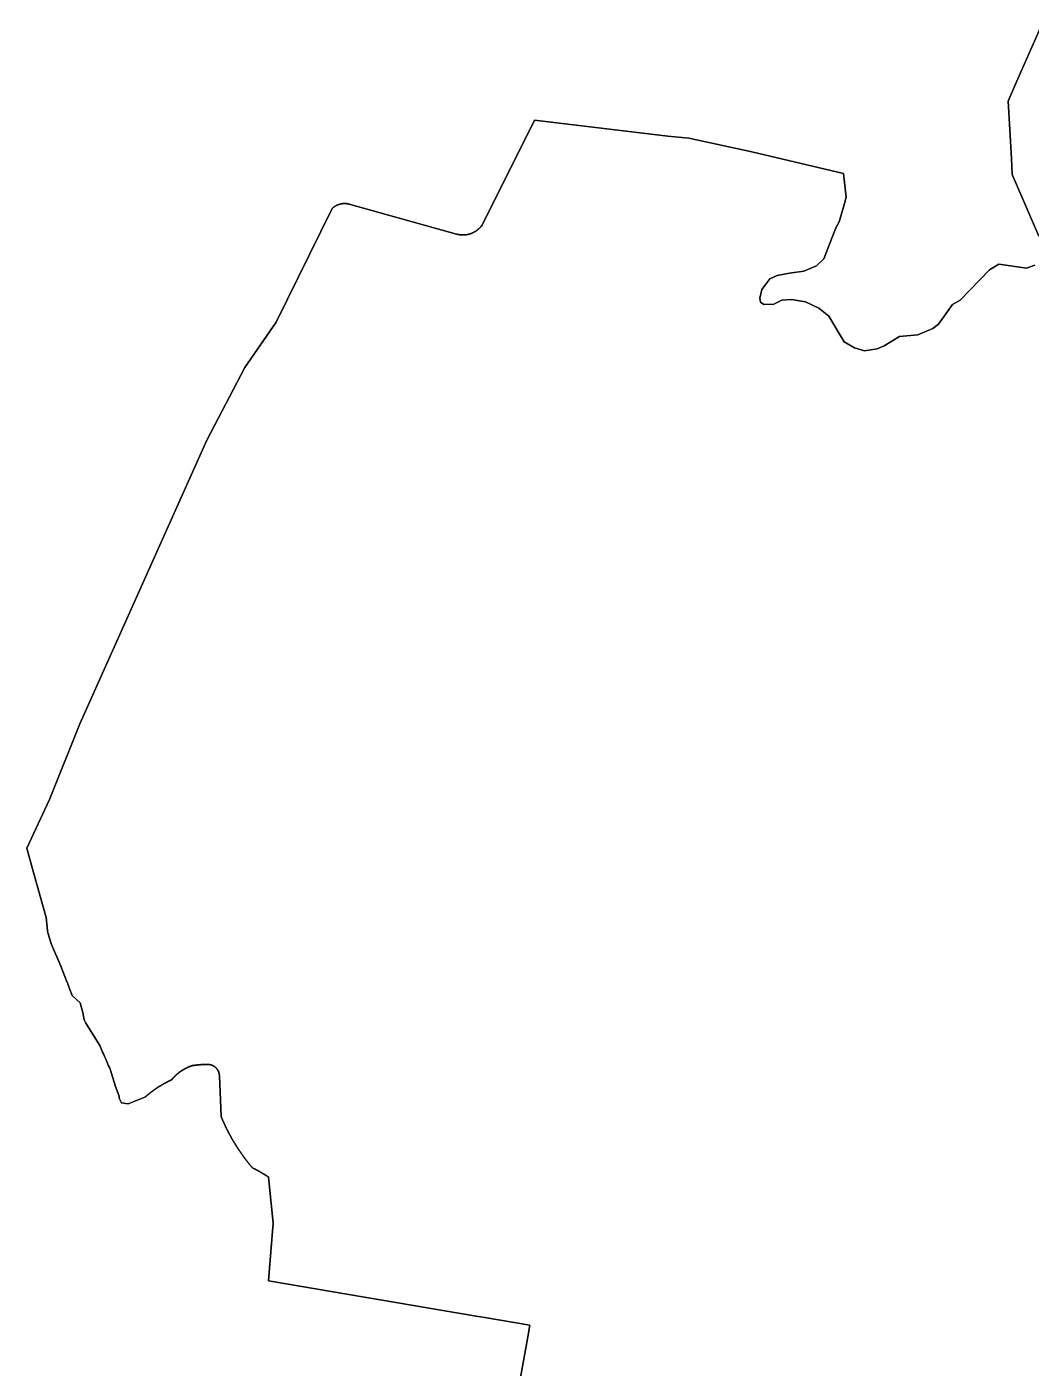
# Model space of a CAD drawing. Header units: inches. Extents: x 130170 to 284068, y 377793 to 804530.
# Drawn here: x 170882 to 172394, y 617140 to 619161 of the extents above; entities that cross this region are included whole.
import ezdxf

# ---------------------------------------------------------------- set-up
doc = ezdxf.new("R2010")
doc.units = ezdxf.units.IN
doc.header["$MEASUREMENT"] = 0
doc.layers.add('muni_il', color=7, linetype='Continuous')

msp = doc.modelspace()

# ---------------------------------------------------------------- linework, layer by layer
at = {"layer": 'muni_il'}
for points in [[(172405.9, 618845.2), (172365.5, 618938.4), (172364.8, 618962.3), (172359.4, 619048.8), (172372, 619077.9), (172408.6, 619160.7)], [(172408.6, 619160.7), (172372, 619077.9), (172359.4, 619048.8), (172364.8, 618962.3), (172365.5, 618938.4), (172405.9, 618845.2)], [(171625.5, 617126), (171635.9, 617184.3), (171639.4, 617204.9), (171571.4, 617216.4), (171558.7, 617218.8), (171245.8, 617271.7), (171249.4, 617315.6), (171252.9, 617358.9), (171247, 617418.1), (171245.7, 617428.3), (171245.4, 617428.5), (171245.2, 617428.7), (171244.9, 617428.9), (171244.6, 617429), (171244.3, 617429.2), (171244.1, 617429.4), (171243.8, 617429.6), (171243.5, 617429.8), (171243.2, 617429.9), (171242.9, 617430.1), (171242.7, 617430.3), (171242.4, 617430.5), (171242.1, 617430.6), (171241.8, 617430.8), (171241.6, 617431), (171241.3, 617431.2), (171241, 617431.3), (171240.7, 617431.5), (171240.4, 617431.7), (171240.2, 617431.9), (171239.9, 617432), (171239.6, 617432.2), (171239.3, 617432.4), (171239, 617432.6), (171238.8, 617432.7), (171238.5, 617432.9), (171238.2, 617433.1), (171237.9, 617433.2), (171237.6, 617433.4), (171237.3, 617433.6), (171237.1, 617433.7), (171236.8, 617433.9), (171236.5, 617434.1), (171236.2, 617434.2), (171235.9, 617434.4), (171235.6, 617434.6), (171235.4, 617434.7), (171235.1, 617434.9), (171234.8, 617435.1), (171234.5, 617435.2), (171234.2, 617435.4), (171233.9, 617435.6), (171233.6, 617435.7), (171233.3, 617435.9), (171233.1, 617436), (171232.8, 617436.2), (171232.5, 617436.4), (171232.2, 617436.5), (171231.9, 617436.7), (171231.6, 617436.8), (171231.3, 617437), (171231, 617437.2), (171230.8, 617437.3), (171230.5, 617437.5), (171230.2, 617437.6), (171229.9, 617437.8), (171229.6, 617437.9), (171229.3, 617438.1), (171229, 617438.3), (171228.7, 617438.4), (171228.4, 617438.6), (171228.1, 617438.7), (171227.8, 617438.9), (171227.5, 617439), (171227.3, 617439.2), (171227, 617439.3), (171226.7, 617439.5), (171226.4, 617439.6), (171226.1, 617439.8), (171225.8, 617439.9), (171225.5, 617440.1), (171225.2, 617440.2), (171224.9, 617440.4), (171224.6, 617440.5), (171224.3, 617440.7), (171224, 617440.8), (171223.7, 617440.9), (171223.4, 617441.1), (171223.1, 617441.2), (171222.8, 617441.4), (171222.5, 617441.5), (171222.2, 617441.7), (171221.9, 617441.8), (171221.5, 617442.3), (171221.2, 617442.7), (171220.8, 617443.1), (171220.5, 617443.5), (171220.2, 617443.8), (171219.9, 617444.2), (171219.6, 617444.6), (171219.2, 617445), (171218.9, 617445.4), (171218.6, 617445.7), (171218.3, 617446.1), (171218, 617446.5), (171217.7, 617446.9), (171217.3, 617447.3), (171217, 617447.7), (171216.7, 617448.1), (171216.4, 617448.5), (171216.1, 617448.8), (171215.8, 617449.2), (171215.5, 617449.6), (171215.2, 617450), (171214.9, 617450.4), (171214.5, 617450.8), (171214.2, 617451.2), (171213.9, 617451.6), (171213.6, 617452), (171213.3, 617452.4), (171213, 617452.8), (171212.7, 617453.1), (171212.4, 617453.5), (171212.1, 617453.9), (171211.8, 617454.3), (171211.5, 617454.7), (171211.2, 617455.1), (171210.9, 617455.5), (171210.6, 617455.9), (171210.3, 617456.3), (171210, 617456.7), (171209.7, 617457.1), (171209.4, 617457.5), (171209.1, 617457.9), (171208.8, 617458.3), (171208.5, 617458.7), (171208.2, 617459.1), (171207.9, 617459.5), (171207.6, 617459.9), (171207.4, 617460.3), (171207.1, 617460.7), (171206.8, 617461.1), (171206.5, 617461.5), (171206.2, 617462), (171205.9, 617462.4), (171205.6, 617462.8), (171205.3, 617463.2), (171205, 617463.6), (171204.8, 617464), (171204.5, 617464.4), (171204.2, 617464.8), (171203.9, 617465.2), (171203.6, 617465.6), (171203.3, 617466), (171203.1, 617466.4), (171202.8, 617466.9), (171202.5, 617467.3), (171202.2, 617467.7), (171201.9, 617468.1), (171201.7, 617468.5), (171201.4, 617468.9), (171201.1, 617469.3), (171200.8, 617469.8), (171200.6, 617470.2), (171200.3, 617470.6), (171200, 617471), (171199.7, 617471.4), (171199.5, 617471.8), (171199.2, 617472.3), (171198.9, 617472.7), (171198.7, 617473.1), (171198.4, 617473.5), (171198.1, 617473.9), (171197.9, 617474.3), (171197.6, 617474.8), (171197.3, 617475.2), (171197.1, 617475.6), (171196.8, 617476), (171196.5, 617476.5), (171196.3, 617476.9), (171196, 617477.3), (171195.7, 617477.7), (171195.5, 617478.1), (171195.2, 617478.6), (171195, 617479), (171194.7, 617479.4), (171194.4, 617479.8), (171194.2, 617480.3), (171193.9, 617480.7), (171193.7, 617481.1), (171193.4, 617481.6), (171193.2, 617482), (171192.9, 617482.4), (171192.7, 617482.8), (171192.4, 617483.3), (171192.2, 617483.7), (171191.9, 617484.1), (171191.7, 617484.6), (171191.4, 617485), (171191.2, 617485.4), (171190.9, 617485.9), (171190.7, 617486.3), (171190.4, 617486.7), (171190.2, 617487.2), (171189.9, 617487.6), (171189.7, 617488), (171189.4, 617488.5), (171189.2, 617488.9), (171189, 617489.3), (171188.7, 617489.8), (171188.5, 617490.2), (171188.2, 617490.6), (171188, 617491.1), (171187.8, 617491.5), (171187.5, 617491.9), (171187.3, 617492.4), (171187, 617492.8), (171186.8, 617493.3), (171186.6, 617493.7), (171186.3, 617494.1), (171186.1, 617494.6), (171185.9, 617495), (171185.7, 617495.5), (171185.4, 617495.9), (171185.2, 617496.3), (171185, 617496.8), (171184.7, 617497.2), (171184.5, 617497.7), (171184.3, 617498.1), (171184.1, 617498.6), (171183.8, 617499), (171183.6, 617499.5), (171183.4, 617499.9), (171183.2, 617500.3), (171182.9, 617500.8), (171182.7, 617501.2), (171182.5, 617501.7), (171182.3, 617502.1), (171182.1, 617502.6), (171181.8, 617503), (171181.6, 617503.5), (171181.4, 617503.9), (171181.2, 617504.4), (171181, 617504.8), (171180.8, 617505.3), (171180.5, 617505.7), (171180.3, 617506.2), (171180.1, 617506.6), (171179.9, 617507.1), (171179.7, 617507.5), (171179.5, 617508), (171179.3, 617508.4), (171179.1, 617508.9), (171178.9, 617509.3), (171178.7, 617509.8), (171178.5, 617510.2), (171178.2, 617510.7), (171178, 617511.1), (171177.8, 617511.6), (171177.6, 617512.1), (171177.4, 617512.5), (171177.2, 617513), (171177, 617513.4), (171176.8, 617513.9), (171176.6, 617514.3), (171176.4, 617514.8), (171176.2, 617515.2), (171176, 617515.7), (171175.8, 617516.2), (171175.7, 617516.6), (171175.5, 617517.1), (171175.3, 617517.5), (171175.1, 617518), (171174.9, 617518.5), (171174.7, 617518.9), (171174.5, 617519.4), (171172, 617580.8), (171171.9, 617581.1), (171171.9, 617581.4), (171171.9, 617581.7), (171171.9, 617582), (171171.9, 617582.3), (171171.8, 617582.6), (171171.8, 617582.9), (171171.7, 617583.2), (171171.7, 617583.5), (171171.6, 617583.8), (171171.6, 617584.1), (171171.5, 617584.4), (171171.4, 617584.7), (171171.3, 617585), (171171.3, 617585.3), (171171.2, 617585.6), (171171.1, 617585.9), (171171, 617586.2), (171170.9, 617586.4), (171170.8, 617586.7), (171170.7, 617587), (171170.5, 617587.3), (171170.4, 617587.6), (171170.3, 617587.8), (171170.2, 617588.1), (171170, 617588.4), (171169.9, 617588.6), (171169.7, 617588.9), (171169.6, 617589.2), (171169.4, 617589.4), (171169.3, 617589.7), (171169.1, 617589.9), (171168.9, 617590.2), (171168.8, 617590.4), (171168.6, 617590.7), (171168.4, 617590.9), (171168.2, 617591.2), (171168, 617591.4), (171167.9, 617591.6), (171167.7, 617591.9), (171167.5, 617592.1), (171167.2, 617592.3), (171167, 617592.5), (171166.8, 617592.7), (171166.6, 617592.9), (171166.4, 617593.2), (171166.2, 617593.4), (171165.9, 617593.6), (171165.7, 617593.7), (171165.5, 617593.9), (171165.2, 617594.1), (171165, 617594.3), (171164.7, 617594.5), (171164.5, 617594.7), (171164.3, 617594.8), (171164, 617595), (171163.7, 617595.2), (171163.5, 617595.3), (171163.2, 617595.5), (171163, 617595.6), (171162.7, 617595.8), (171162.4, 617595.9), (171162.2, 617596), (171161.9, 617596.2), (171161.6, 617596.3), (171161.3, 617596.4), (171161, 617596.5), (171160.8, 617596.6), (171160.5, 617596.7), (171160.2, 617596.8), (171159.9, 617596.9), (171159.6, 617597), (171159.3, 617597.1), (171159, 617597.2), (171158.7, 617597.2), (171158.5, 617597.3), (171158.2, 617597.4), (171157.9, 617597.4), (171157.6, 617597.5), (171157.3, 617597.5), (171157, 617597.6), (171156.7, 617597.6), (171156.4, 617597.7), (171156.1, 617597.7), (171155.5, 617597.7), (171155.3, 617597.7), (171155.1, 617597.7), (171154.9, 617597.7), (171154.6, 617597.7), (171154.4, 617597.7), (171154.2, 617597.7), (171153.9, 617597.7), (171153.7, 617597.7), (171153.5, 617597.7), (171153.3, 617597.7), (171153, 617597.7), (171152.8, 617597.7), (171152.6, 617597.7), (171152.4, 617597.7), (171152.1, 617597.7), (171151.9, 617597.7), (171151.7, 617597.7), (171151.4, 617597.7), (171151.2, 617597.7), (171151, 617597.7), (171150.8, 617597.7), (171150.5, 617597.7), (171150.3, 617597.7), (171150.1, 617597.7), (171149.8, 617597.7), (171149.6, 617597.7), (171149.4, 617597.7), (171149.2, 617597.7), (171148.9, 617597.7), (171148.7, 617597.7), (171148.5, 617597.7), (171148.2, 617597.7), (171148, 617597.7), (171147.8, 617597.6), (171147.6, 617597.6), (171147.3, 617597.6), (171147.1, 617597.6), (171146.9, 617597.6), (171146.6, 617597.6), (171146.4, 617597.6), (171146.2, 617597.6), (171146, 617597.6), (171145.7, 617597.6), (171145.5, 617597.5), (171145.3, 617597.5), (171145, 617597.5), (171144.8, 617597.5), (171144.6, 617597.5), (171144.4, 617597.5), (171144.1, 617597.5), (171143.9, 617597.4), (171143.7, 617597.4), (171143.5, 617597.4), (171143.2, 617597.4), (171143, 617597.4), (171142.8, 617597.4), (171142.5, 617597.3), (171142.3, 617597.3), (171142.1, 617597.3), (171141.9, 617597.3), (171141.6, 617597.3), (171141.4, 617597.3), (171141.2, 617597.2), (171141, 617597.2), (171140.7, 617597.2), (171140.5, 617597.2), (171140.3, 617597.2), (171140, 617597.1), (171139.8, 617597.1), (171139.6, 617597.1), (171139.4, 617597.1), (171139.1, 617597), (171138.9, 617597), (171138.7, 617597), (171138.5, 617597), (171138.2, 617596.9), (171138, 617596.9), (171137.8, 617596.9), (171137.5, 617596.9), (171137.3, 617596.8), (171137.1, 617596.8), (171136.9, 617596.8), (171136.6, 617596.8), (171136.4, 617596.7), (171136.2, 617596.7), (171136, 617596.7), (171135.7, 617596.6), (171135.5, 617596.6), (171135.3, 617596.6), (171135.1, 617596.6), (171134.8, 617596.5), (171134.6, 617596.5), (171134.4, 617596.5), (171134.1, 617596.4), (171133.9, 617596.4), (171133.7, 617596.4), (171133.5, 617596.3), (171133.2, 617596.3), (171133, 617596.3), (171132.8, 617596.2), (171132.6, 617596.2), (171132.3, 617596.2), (171132.1, 617596.1), (171131.9, 617596.1), (171131.7, 617596), (171131.4, 617596), (171131.2, 617596), (171131, 617595.9), (171130.8, 617595.9), (171130.5, 617595.9), (171130.3, 617595.8), (171130.2, 617595.8), (171130.1, 617595.7), (171130, 617595.7), (171129.9, 617595.7), (171129.8, 617595.6), (171129.7, 617595.6), (171129.6, 617595.6), (171129.5, 617595.5), (171129.3, 617595.5), (171129.2, 617595.4), (171129.1, 617595.4), (171129, 617595.4), (171128.9, 617595.3), (171128.8, 617595.3), (171128.7, 617595.3), (171128.6, 617595.2), (171128.5, 617595.2), (171128.4, 617595.1), (171128.3, 617595.1), (171128.2, 617595.1), (171128.1, 617595), (171128, 617595), (171127.9, 617594.9), (171127.8, 617594.9), (171127.6, 617594.9), (171127.5, 617594.8), (171127.4, 617594.8), (171127.3, 617594.7), (171127.2, 617594.7), (171127.1, 617594.6), (171127, 617594.6), (171126.9, 617594.6), (171126.8, 617594.5), (171126.7, 617594.5), (171126.6, 617594.4), (171126.5, 617594.4), (171126.4, 617594.3), (171126.3, 617594.3), (171126.2, 617594.3), (171126.1, 617594.2), (171126, 617594.2), (171125.9, 617594.1), (171125.8, 617594.1), (171125.6, 617594), (171125.5, 617594), (171125.4, 617593.9), (171125.3, 617593.9), (171125.2, 617593.9), (171125.1, 617593.8), (171125, 617593.8), (171124.9, 617593.7), (171124.8, 617593.7), (171124.7, 617593.6), (171124.6, 617593.6), (171124.5, 617593.5), (171124.4, 617593.5), (171124.3, 617593.4), (171124.2, 617593.4), (171124.1, 617593.3), (171124, 617593.3), (171123.9, 617593.3), (171123.8, 617593.2), (171123.7, 617593.2), (171123.6, 617593.1), (171123.5, 617593.1), (171123.4, 617593), (171123.3, 617593), (171123.2, 617592.9), (171123.1, 617592.9), (171123, 617592.8), (171122.9, 617592.8), (171122.8, 617592.7), (171122.7, 617592.7), (171122.5, 617592.6), (171122.4, 617592.6), (171122.3, 617592.5), (171122.2, 617592.5), (171122.1, 617592.4), (171122, 617592.4), (171121.9, 617592.3), (171121.8, 617592.3), (171121.7, 617592.2), (171121.6, 617592.2), (171121.5, 617592.1), (171121.4, 617592.1), (171121.3, 617592), (171121.2, 617592), (171121.1, 617591.9), (171121, 617591.9), (171120.9, 617591.8), (171120.8, 617591.7), (171120.7, 617591.7), (171120.6, 617591.6), (171120.5, 617591.6), (171120.4, 617591.5), (171120.3, 617591.5), (171120.2, 617591.4), (171120.1, 617591.4), (171120, 617591.3), (171119.9, 617591.3), (171119.8, 617591.2), (171119.7, 617591.2), (171119.6, 617591.1), (171119.5, 617591), (171119.4, 617591), (171119.3, 617590.9), (171119.2, 617590.9), (171119.1, 617590.8), (171119, 617590.8), (171118.9, 617590.7), (171118.8, 617590.7), (171118.7, 617590.6), (171118.6, 617590.5), (171118.5, 617590.5), (171118.4, 617590.4), (171118.3, 617590.4), (171118.2, 617590.3), (171118.1, 617590.3), (171118, 617590.2), (171118, 617590.1), (171117.9, 617590.1), (171117.8, 617590), (171117.7, 617590), (171117.6, 617589.9), (171117.5, 617589.8), (171117.4, 617589.8), (171117.3, 617589.7), (171117.2, 617589.7), (171117.1, 617589.6), (171117, 617589.6), (171116.9, 617589.5), (171116.8, 617589.4), (171116.7, 617589.4), (171116.6, 617589.3), (171116.5, 617589.3), (171116.4, 617589.2), (171116.3, 617589.1), (171116.2, 617589.1), (171116.1, 617589), (171116, 617588.9), (171115.9, 617588.9), (171115.8, 617588.8), (171115.7, 617588.8), (171115.6, 617588.7), (171115.5, 617588.6), (171115.4, 617588.6), (171115.3, 617588.5), (171115.3, 617588.5), (171115.2, 617588.4), (171115.1, 617588.3), (171115, 617588.3), (171114.9, 617588.2), (171114.8, 617588.1), (171114.7, 617588.1), (171114.6, 617588), (171114.5, 617587.9), (171114.4, 617587.9), (171114.3, 617587.8), (171114.2, 617587.8), (171114.1, 617587.7), (171114, 617587.6), (171113.9, 617587.6), (171113.8, 617587.5), (171113.7, 617587.4), (171113.7, 617587.4), (171113.6, 617587.3), (171113.5, 617587.2), (171113.4, 617587.2), (171113.3, 617587.1), (171113.2, 617587), (171113.1, 617587), (171113, 617586.9), (171112.9, 617586.8), (171112.8, 617586.8), (171112.7, 617586.7), (171112.6, 617586.6), (171112.5, 617586.6), (171112.5, 617586.5), (171112.4, 617586.4), (171112.3, 617586.4), (171112.2, 617586.3), (171112.1, 617586.2), (171112, 617586.2), (171111.9, 617586.1), (171111.8, 617586), (171111.7, 617586), (171111.6, 617585.9), (171111.5, 617585.8), (171111.5, 617585.8), (171111.4, 617585.7), (171111.3, 617585.6), (171111.2, 617585.5), (171111.1, 617585.5), (171111, 617585.4), (171110.9, 617585.3), (171110.8, 617585.3), (171110.7, 617585.2), (171110.7, 617585.1), (171110.6, 617585.1), (171110.5, 617585), (171110.4, 617584.9), (171110.3, 617584.8), (171110.2, 617584.8), (171110.1, 617584.7), (171110, 617584.6), (171109.9, 617584.6), (171109.9, 617584.5), (171109.8, 617584.4), (171109.7, 617584.3), (171109.6, 617584.3), (171109.5, 617584.2), (171109.4, 617584.1), (171109.3, 617584.1), (171109.2, 617584), (171109.2, 617583.9), (171109.1, 617583.8), (171109, 617583.8), (171108.9, 617583.7), (171108.8, 617583.6), (171108.7, 617583.5), (171108.6, 617583.5), (171108.5, 617583.4), (171108.5, 617583.3), (171108.4, 617583.2), (171108.3, 617583.2), (171108.2, 617583.1), (171108.1, 617583), (171108, 617582.9), (171107.9, 617582.9), (171107.9, 617582.8), (171107.8, 617582.7), (171107.7, 617582.6), (171107.6, 617582.6), (171107.5, 617582.5), (171107.4, 617582.4), (171107.4, 617582.3), (171107.3, 617582.3), (171107.2, 617582.2), (171107.1, 617582.1), (171107, 617582), (171106.9, 617582), (171106.9, 617581.9), (171106.8, 617581.8), (171106.7, 617581.7), (171106.6, 617581.7), (171106.5, 617581.6), (171106.4, 617581.5), (171106.4, 617581.4), (171106.3, 617581.3), (171106.2, 617581.3), (171106.1, 617581.2), (171106, 617581.1), (171105.9, 617581), (171105.9, 617580.9), (171105.8, 617580.9), (171105.7, 617580.8), (171105.6, 617580.7), (171105.5, 617580.6), (171105.4, 617580.6), (171105.4, 617580.5), (171105.3, 617580.4), (171105.2, 617580.3), (171105.1, 617580.2), (171105, 617580.2), (171105, 617580.1), (171104.9, 617580), (171104.8, 617579.9), (171104.7, 617579.8), (171104.6, 617579.8), (171104.6, 617579.7), (171104.5, 617579.6), (171104.4, 617579.5), (171104.3, 617579.4), (171104.2, 617579.3), (171104.2, 617579.3), (171104.1, 617579.2), (171104, 617579.1), (171103.9, 617579), (171103.9, 617578.9), (171103.8, 617578.9), (171103.7, 617578.8), (171103.6, 617578.7), (171103.5, 617578.6), (171103.5, 617578.5), (171103.4, 617578.4), (171103.3, 617578.4), (171103.2, 617578.3), (171103.2, 617578.2), (171103.1, 617578.1), (171103, 617578), (171102.9, 617577.9), (171102.8, 617577.9), (171102.8, 617577.8), (171102.7, 617577.7), (171102.6, 617577.6), (171102.5, 617577.5), (171102.5, 617577.4), (171102.4, 617577.4), (171102.3, 617577.3), (171102.2, 617577.2), (171102.2, 617577.1), (171102.1, 617577), (171102, 617576.9), (171101.9, 617576.8), (171101.9, 617576.8), (171101.8, 617576.7), (171101.7, 617576.6), (171101.6, 617576.5), (171101.6, 617576.4), (171101.5, 617576.3), (171101.4, 617576.2), (171101.3, 617576.2), (171101.3, 617576.1), (171101.2, 617576), (171101.1, 617575.9), (171101, 617575.8), (171101, 617575.7), (171100.9, 617575.6), (171100.8, 617575.5), (171100.8, 617575.5), (171100.7, 617575.4), (171100.6, 617575.3), (171100.5, 617575.2), (171100.5, 617575.1), (171100.4, 617575), (171100.3, 617574.9), (171100.2, 617574.8), (171100, 617574.7), (171099.7, 617574.6), (171099.4, 617574.5), (171099.2, 617574.3), (171098.9, 617574.2), (171098.7, 617574.1), (171098.4, 617573.9), (171098.1, 617573.8), (171097.9, 617573.7), (171097.6, 617573.6), (171097.3, 617573.4), (171097.1, 617573.3), (171096.8, 617573.2), (171096.5, 617573), (171096.3, 617572.9), (171096, 617572.8), (171095.8, 617572.7), (171095.5, 617572.5), (171095.2, 617572.4), (171095, 617572.3), (171094.7, 617572.1), (171094.4, 617572), (171094.2, 617571.9), (171093.9, 617571.7), (171093.7, 617571.6), (171093.4, 617571.4), (171093.1, 617571.3), (171092.9, 617571.2), (171092.6, 617571), (171092.4, 617570.9), (171092.1, 617570.8), (171091.9, 617570.6), (171091.6, 617570.5), (171091.3, 617570.3), (171091.1, 617570.2), (171090.8, 617570.1), (171090.6, 617569.9), (171090.3, 617569.8), (171090, 617569.6), (171089.8, 617569.5), (171089.5, 617569.4), (171089.3, 617569.2), (171089, 617569.1), (171088.8, 617568.9), (171088.5, 617568.8), (171088.3, 617568.6), (171088, 617568.5), (171087.7, 617568.4), (171087.5, 617568.2), (171087.2, 617568.1), (171087, 617567.9), (171086.7, 617567.8), (171086.5, 617567.6), (171086.2, 617567.5), (171086, 617567.3), (171085.7, 617567.2), (171085.5, 617567), (171085.2, 617566.9), (171085, 617566.7), (171084.7, 617566.6), (171084.5, 617566.4), (171084.2, 617566.3), (171084, 617566.1), (171083.7, 617566), (171083.5, 617565.8), (171083.2, 617565.7), (171083, 617565.5), (171082.7, 617565.3), (171082.5, 617565.2), (171082.2, 617565), (171082, 617564.9), (171081.7, 617564.7), (171081.5, 617564.6), (171081.2, 617564.4), (171081, 617564.3), (171080.7, 617564.1), (171080.5, 617563.9), (171080.2, 617563.8), (171080, 617563.6), (171079.7, 617563.5), (171079.5, 617563.3), (171079.2, 617563.1), (171079, 617563), (171078.7, 617562.8), (171078.5, 617562.7), (171078.3, 617562.5), (171078, 617562.3), (171077.8, 617562.2), (171077.5, 617562), (171077.3, 617561.9), (171077, 617561.7), (171076.8, 617561.5), (171076.6, 617561.4), (171076.3, 617561.2), (171076.1, 617561), (171075.8, 617560.9), (171075.6, 617560.7), (171075.3, 617560.5), (171075.1, 617560.4), (171074.9, 617560.2), (171074.6, 617560), (171074.4, 617559.9), (171074.1, 617559.7), (171073.9, 617559.5), (171073.7, 617559.3), (171073.4, 617559.2), (171073.2, 617559), (171072.9, 617558.8), (171072.7, 617558.7), (171072.5, 617558.5), (171072.2, 617558.3), (171072, 617558.1), (171071.8, 617558), (171071.5, 617557.8), (171071.3, 617557.6), (171071, 617557.5), (171070.8, 617557.3), (171070.6, 617557.1), (171070.3, 617556.9), (171070.1, 617556.8), (171069.9, 617556.6), (171069.6, 617556.4), (171069.4, 617556.2), (171069.2, 617556), (171068.9, 617555.9), (171068.7, 617555.7), (171068.5, 617555.5), (171068.2, 617555.3), (171068, 617555.2), (171067.8, 617555), (171067.5, 617554.8), (171067.3, 617554.6), (171067.1, 617554.4), (171066.9, 617554.2), (171066.6, 617554.1), (171066.4, 617553.9), (171066.2, 617553.7), (171065.9, 617553.5), (171065.7, 617553.3), (171065.5, 617553.2), (171065.2, 617553), (171065, 617552.8), (171064.8, 617552.6), (171064.6, 617552.4), (171064.3, 617552.2), (171064.1, 617552), (171063.9, 617551.9), (171063.7, 617551.7), (171063.4, 617551.5), (171063.2, 617551.3), (171063, 617551.1), (171062.8, 617550.9), (171062.5, 617550.7), (171062.3, 617550.5), (171062.1, 617550.3), (171061.9, 617550.2), (171061.6, 617550), (171061.4, 617549.8), (171061.2, 617549.6), (171061, 617549.4), (171060.7, 617549.2), (171060.5, 617549), (171060.3, 617548.8), (171060.1, 617548.6), (171059.8, 617548.3), (171034.8, 617538.3), (171024.5, 617540), (171021.2, 617546.8), (171021, 617550.2), (171015.6, 617564.7), (171007.4, 617590.6), (171006.3, 617593.1), (171005.2, 617595.7), (171004.1, 617598.3), (171003, 617600.8), (171001.9, 617603.4), (171000.8, 617605.9), (170999.6, 617608.5), (170998.5, 617611), (170997.4, 617613.6), (170996.2, 617616.1), (170995.1, 617618.7), (170994, 617621.2), (170991.7, 617626.1), (170971, 617659.8), (170968.4, 617665), (170966.1, 617676.2), (170962.3, 617690.4), (170957.2, 617695.2), (170950.2, 617701.8), (170944, 617718.9), (170943.8, 617719.3), (170943.6, 617719.8), (170943.4, 617720.2), (170943.2, 617720.6), (170943, 617721.1), (170933.2, 617746), (170919.2, 617778.3), (170913.7, 617796), (170913.3, 617799.2), (170912.1, 617809.8), (170911.3, 617819.2), (170892.2, 617886.8), (170882, 617923.5), (170916.2, 617996.8), (170962, 618111), (171152.8, 618538.2), (171210.3, 618647.8), (171257.4, 618715.8), (171341.6, 618887.1), (171342.2, 618887.7), (171342.6, 618888), (171343, 618888.3), (171343.4, 618888.6), (171343.7, 618888.9), (171344.1, 618889.2), (171344.5, 618889.5), (171344.9, 618889.7), (171345.3, 618890), (171345.7, 618890.3), (171346.1, 618890.5), (171346.5, 618890.8), (171347, 618891), (171347.4, 618891.2), (171347.8, 618891.5), (171348.2, 618891.7), (171348.7, 618891.9), (171349.1, 618892.1), (171349.6, 618892.3), (171350, 618892.5), (171350.4, 618892.7), (171350.9, 618892.8), (171351.3, 618893), (171351.8, 618893.1), (171352.3, 618893.3), (171352.7, 618893.4), (171353.2, 618893.6), (171353.7, 618893.7), (171354.1, 618893.8), (171354.6, 618893.9), (171355.1, 618894), (171355.5, 618894.1), (171356, 618894.2), (171356.5, 618894.2), (171357, 618894.3), (171357.4, 618894.4), (171357.9, 618894.4), (171358.4, 618894.5), (171358.9, 618894.5), (171359.4, 618894.5), (171359.9, 618894.5), (171360.3, 618894.5), (171360.8, 618894.5), (171361.3, 618894.5), (171361.8, 618894.5), (171362.3, 618894.5), (171362.7, 618894.4), (171363.2, 618894.4), (171363.7, 618894.3), (171364.2, 618894.3), (171364.7, 618894.2), (171365.1, 618894.1), (171365.6, 618894), (171366.1, 618894), (171366.5, 618893.9), (171367, 618893.7), (171367.5, 618893.6), (171528.9, 618848.6), (171529.5, 618848.4), (171530.1, 618848.3), (171530.7, 618848.1), (171531.3, 618848), (171531.9, 618847.9), (171532.5, 618847.8), (171533.1, 618847.7), (171533.7, 618847.6), (171534.3, 618847.5), (171534.9, 618847.4), (171535.5, 618847.3), (171536.1, 618847.3), (171536.8, 618847.3), (171537.4, 618847.2), (171538, 618847.2), (171538.6, 618847.2), (171539.2, 618847.2), (171539.8, 618847.2), (171540.5, 618847.3), (171541.1, 618847.3), (171541.7, 618847.3), (171542.3, 618847.4), (171542.9, 618847.5), (171543.5, 618847.5), (171544.1, 618847.6), (171544.8, 618847.7), (171545.4, 618847.8), (171546, 618848), (171546.6, 618848.1), (171547.2, 618848.2), (171547.8, 618848.4), (171548.4, 618848.6), (171549, 618848.7), (171549.5, 618848.9), (171550.1, 618849.1), (171550.7, 618849.3), (171551.3, 618849.5), (171551.9, 618849.8), (171552.4, 618850), (171553, 618850.2), (171553.6, 618850.5), (171554.1, 618850.8), (171554.7, 618851), (171555.2, 618851.3), (171555.8, 618851.6), (171556.3, 618851.9), (171556.8, 618852.2), (171557.4, 618852.5), (171557.9, 618852.9), (171558.4, 618853.2), (171558.9, 618853.6), (171559.4, 618853.9), (171559.9, 618854.3), (171560.4, 618854.7), (171560.9, 618855), (171561.4, 618855.4), (171561.8, 618855.8), (171562.3, 618856.2), (171562.8, 618856.7), (171563.2, 618857.1), (171563.6, 618857.5), (171564.1, 618858), (171564.5, 618858.4), (171564.9, 618858.9), (171565.3, 618859.3), (171565.9, 618860), (171567.6, 618862.2), (171646.5, 619020.3), (171847.1, 618996.2), (171879, 618992.8), (171973.6, 618972.2), (172111.9, 618939.7), (172115.5, 618904.3), (172113.3, 618894.8), (172105.1, 618866.8), (172100.3, 618858.1), (172081.9, 618811.3), (172071.1, 618800.8), (172052, 618792.6), (172030.2, 618789.6), (172011.7, 618786), (172000.6, 618781.2), (171988.5, 618765.3), (171985.5, 618751.8), (171986.5, 618745.8), (171991.5, 618742.5), (172006.6, 618742.9), (172019, 618749), (172033.4, 618749.9), (172054.2, 618746.6), (172074.3, 618736.8), (172089.4, 618725), (172112.8, 618686.3), (172128.2, 618677.2), (172143.3, 618672.8), (172162.4, 618675.9), (172173, 618680.4), (172195.8, 618694.2), (172223.5, 618696.9), (172246, 618706.2), (172254.7, 618713), (172275.8, 618742.4), (172287.5, 618749.2), (172331.4, 618794.6), (172345.5, 618803.4), (172345.5, 618803.4), (172387.4, 618797.4), (172399.8, 618801.5)], [(172399.8, 618801.5), (172387.4, 618797.4), (172345.5, 618803.4), (172345.5, 618803.4), (172331.4, 618794.6), (172287.5, 618749.2), (172275.8, 618742.4), (172254.7, 618713), (172246, 618706.2), (172223.5, 618696.9), (172195.8, 618694.2), (172173, 618680.4), (172162.4, 618675.9), (172143.3, 618672.8), (172128.2, 618677.2), (172112.8, 618686.3), (172089.4, 618725), (172074.3, 618736.8), (172054.2, 618746.6), (172033.4, 618749.9), (172019, 618749), (172006.6, 618742.9), (171991.5, 618742.5), (171986.5, 618745.8), (171985.5, 618751.8), (171988.5, 618765.3), (172000.6, 618781.2), (172011.7, 618786), (172030.2, 618789.6), (172052, 618792.6), (172071.1, 618800.8), (172081.9, 618811.3), (172100.3, 618858.1), (172105.1, 618866.8), (172113.3, 618894.8), (172115.5, 618904.3), (172111.9, 618939.7), (171973.6, 618972.2), (171879, 618992.8), (171847.1, 618996.2), (171646.5, 619020.3), (171567.6, 618862.2), (171565.9, 618860), (171565.3, 618859.3), (171564.9, 618858.9), (171564.5, 618858.4), (171564.1, 618858), (171563.6, 618857.5), (171563.2, 618857.1), (171562.8, 618856.7), (171562.3, 618856.2), (171561.8, 618855.8), (171561.4, 618855.4), (171560.9, 618855), (171560.4, 618854.7), (171559.9, 618854.3), (171559.4, 618853.9), (171558.9, 618853.6), (171558.4, 618853.2), (171557.9, 618852.9), (171557.4, 618852.5), (171556.8, 618852.2), (171556.3, 618851.9), (171555.8, 618851.6), (171555.2, 618851.3), (171554.7, 618851), (171554.1, 618850.8), (171553.6, 618850.5), (171553, 618850.2), (171552.4, 618850), (171551.9, 618849.8), (171551.3, 618849.5), (171550.7, 618849.3), (171550.1, 618849.1), (171549.5, 618848.9), (171549, 618848.7), (171548.4, 618848.6), (171547.8, 618848.4), (171547.2, 618848.2), (171546.6, 618848.1), (171546, 618848), (171545.4, 618847.8), (171544.8, 618847.7), (171544.1, 618847.6), (171543.5, 618847.5), (171542.9, 618847.5), (171542.3, 618847.4), (171541.7, 618847.3), (171541.1, 618847.3), (171540.5, 618847.3), (171539.8, 618847.2), (171539.2, 618847.2), (171538.6, 618847.2), (171538, 618847.2), (171537.4, 618847.2), (171536.8, 618847.3), (171536.1, 618847.3), (171535.5, 618847.3), (171534.9, 618847.4), (171534.3, 618847.5), (171533.7, 618847.6), (171533.1, 618847.7), (171532.5, 618847.8), (171531.9, 618847.9), (171531.3, 618848), (171530.7, 618848.1), (171530.1, 618848.3), (171529.5, 618848.4), (171528.9, 618848.6), (171367.5, 618893.6), (171367, 618893.7), (171366.5, 618893.9), (171366.1, 618894), (171365.6, 618894), (171365.1, 618894.1), (171364.7, 618894.2), (171364.2, 618894.3), (171363.7, 618894.3), (171363.2, 618894.4), (171362.7, 618894.4), (171362.3, 618894.5), (171361.8, 618894.5), (171361.3, 618894.5), (171360.8, 618894.5), (171360.3, 618894.5), (171359.9, 618894.5), (171359.4, 618894.5), (171358.9, 618894.5), (171358.4, 618894.5), (171357.9, 618894.4), (171357.4, 618894.4), (171357, 618894.3), (171356.5, 618894.2), (171356, 618894.2), (171355.5, 618894.1), (171355.1, 618894), (171354.6, 618893.9), (171354.1, 618893.8), (171353.7, 618893.7), (171353.2, 618893.6), (171352.7, 618893.4), (171352.3, 618893.3), (171351.8, 618893.1), (171351.3, 618893), (171350.9, 618892.8), (171350.4, 618892.7), (171350, 618892.5), (171349.6, 618892.3), (171349.1, 618892.1), (171348.7, 618891.9), (171348.2, 618891.7), (171347.8, 618891.5), (171347.4, 618891.2), (171347, 618891), (171346.5, 618890.8), (171346.1, 618890.5), (171345.7, 618890.3), (171345.3, 618890), (171344.9, 618889.7), (171344.5, 618889.5), (171344.1, 618889.2), (171343.7, 618888.9), (171343.4, 618888.6), (171343, 618888.3), (171342.6, 618888), (171342.2, 618887.7), (171341.6, 618887.1), (171257.4, 618715.8), (171210.3, 618647.8), (171152.8, 618538.2), (170962, 618111), (170916.2, 617996.8), (170882, 617923.5), (170892.2, 617886.8), (170911.3, 617819.2), (170912.1, 617809.8), (170913.3, 617799.2), (170913.7, 617796), (170919.2, 617778.3), (170933.2, 617746), (170943, 617721.1), (170943.2, 617720.6), (170943.4, 617720.2), (170943.6, 617719.8), (170943.8, 617719.3), (170944, 617718.9), (170950.2, 617701.8), (170957.2, 617695.2), (170962.3, 617690.4), (170966.1, 617676.2), (170968.4, 617665), (170971, 617659.8), (170991.7, 617626.1), (170994, 617621.2), (170995.1, 617618.7), (170996.2, 617616.1), (170997.4, 617613.6), (170998.5, 617611), (170999.6, 617608.5), (171000.8, 617605.9), (171001.9, 617603.4), (171003, 617600.8), (171004.1, 617598.3), (171005.2, 617595.7), (171006.3, 617593.1), (171007.4, 617590.6), (171015.6, 617564.7), (171021, 617550.2), (171021.2, 617546.8), (171024.5, 617540), (171034.8, 617538.3), (171059.8, 617548.3), (171060.1, 617548.6), (171060.3, 617548.8), (171060.5, 617549), (171060.7, 617549.2), (171061, 617549.4), (171061.2, 617549.6), (171061.4, 617549.8), (171061.6, 617550), (171061.9, 617550.2), (171062.1, 617550.3), (171062.3, 617550.5), (171062.5, 617550.7), (171062.8, 617550.9), (171063, 617551.1), (171063.2, 617551.3), (171063.4, 617551.5), (171063.7, 617551.7), (171063.9, 617551.9), (171064.1, 617552), (171064.3, 617552.2), (171064.6, 617552.4), (171064.8, 617552.6), (171065, 617552.8), (171065.2, 617553), (171065.5, 617553.2), (171065.7, 617553.3), (171065.9, 617553.5), (171066.2, 617553.7), (171066.4, 617553.9), (171066.6, 617554.1), (171066.9, 617554.2), (171067.1, 617554.4), (171067.3, 617554.6), (171067.5, 617554.8), (171067.8, 617555), (171068, 617555.2), (171068.2, 617555.3), (171068.5, 617555.5), (171068.7, 617555.7), (171068.9, 617555.9), (171069.2, 617556), (171069.4, 617556.2), (171069.6, 617556.4), (171069.9, 617556.6), (171070.1, 617556.8), (171070.3, 617556.9), (171070.6, 617557.1), (171070.8, 617557.3), (171071, 617557.5), (171071.3, 617557.6), (171071.5, 617557.8), (171071.8, 617558), (171072, 617558.1), (171072.2, 617558.3), (171072.5, 617558.5), (171072.7, 617558.7), (171072.9, 617558.8), (171073.2, 617559), (171073.4, 617559.2), (171073.7, 617559.3), (171073.9, 617559.5), (171074.1, 617559.7), (171074.4, 617559.9), (171074.6, 617560), (171074.9, 617560.2), (171075.1, 617560.4), (171075.3, 617560.5), (171075.6, 617560.7), (171075.8, 617560.9), (171076.1, 617561), (171076.3, 617561.2), (171076.6, 617561.4), (171076.8, 617561.5), (171077, 617561.7), (171077.3, 617561.9), (171077.5, 617562), (171077.8, 617562.2), (171078, 617562.3), (171078.3, 617562.5), (171078.5, 617562.7), (171078.7, 617562.8), (171079, 617563), (171079.2, 617563.1), (171079.5, 617563.3), (171079.7, 617563.5), (171080, 617563.6), (171080.2, 617563.8), (171080.5, 617563.9), (171080.7, 617564.1), (171081, 617564.3), (171081.2, 617564.4), (171081.5, 617564.6), (171081.7, 617564.7), (171082, 617564.9), (171082.2, 617565), (171082.5, 617565.2), (171082.7, 617565.3), (171083, 617565.5), (171083.2, 617565.7), (171083.5, 617565.8), (171083.7, 617566), (171084, 617566.1), (171084.2, 617566.3), (171084.5, 617566.4), (171084.7, 617566.6), (171085, 617566.7), (171085.2, 617566.9), (171085.5, 617567), (171085.7, 617567.2), (171086, 617567.3), (171086.2, 617567.5), (171086.5, 617567.6), (171086.7, 617567.8), (171087, 617567.9), (171087.2, 617568.1), (171087.5, 617568.2), (171087.7, 617568.4), (171088, 617568.5), (171088.3, 617568.6), (171088.5, 617568.8), (171088.8, 617568.9), (171089, 617569.1), (171089.3, 617569.2), (171089.5, 617569.4), (171089.8, 617569.5), (171090, 617569.6), (171090.3, 617569.8), (171090.6, 617569.9), (171090.8, 617570.1), (171091.1, 617570.2), (171091.3, 617570.3), (171091.6, 617570.5), (171091.9, 617570.6), (171092.1, 617570.8), (171092.4, 617570.9), (171092.6, 617571), (171092.9, 617571.2), (171093.1, 617571.3), (171093.4, 617571.4), (171093.7, 617571.6), (171093.9, 617571.7), (171094.2, 617571.9), (171094.4, 617572), (171094.7, 617572.1), (171095, 617572.3), (171095.2, 617572.4), (171095.5, 617572.5), (171095.8, 617572.7), (171096, 617572.8), (171096.3, 617572.9), (171096.5, 617573), (171096.8, 617573.2), (171097.1, 617573.3), (171097.3, 617573.4), (171097.6, 617573.6), (171097.9, 617573.7), (171098.1, 617573.8), (171098.4, 617573.9), (171098.7, 617574.1), (171098.9, 617574.2), (171099.2, 617574.3), (171099.4, 617574.5), (171099.7, 617574.6), (171100, 617574.7), (171100.2, 617574.8), (171100.3, 617574.9), (171100.4, 617575), (171100.5, 617575.1), (171100.5, 617575.2), (171100.6, 617575.3), (171100.7, 617575.4), (171100.8, 617575.5), (171100.8, 617575.5), (171100.9, 617575.6), (171101, 617575.7), (171101, 617575.8), (171101.1, 617575.9), (171101.2, 617576), (171101.3, 617576.1), (171101.3, 617576.2), (171101.4, 617576.2), (171101.5, 617576.3), (171101.6, 617576.4), (171101.6, 617576.5), (171101.7, 617576.6), (171101.8, 617576.7), (171101.9, 617576.8), (171101.9, 617576.8), (171102, 617576.9), (171102.1, 617577), (171102.2, 617577.1), (171102.2, 617577.2), (171102.3, 617577.3), (171102.4, 617577.4), (171102.5, 617577.4), (171102.5, 617577.5), (171102.6, 617577.6), (171102.7, 617577.7), (171102.8, 617577.8), (171102.8, 617577.9), (171102.9, 617577.9), (171103, 617578), (171103.1, 617578.1), (171103.2, 617578.2), (171103.2, 617578.3), (171103.3, 617578.4), (171103.4, 617578.4), (171103.5, 617578.5), (171103.5, 617578.6), (171103.6, 617578.7), (171103.7, 617578.8), (171103.8, 617578.9), (171103.9, 617578.9), (171103.9, 617579), (171104, 617579.1), (171104.1, 617579.2), (171104.2, 617579.3), (171104.2, 617579.3), (171104.3, 617579.4), (171104.4, 617579.5), (171104.5, 617579.6), (171104.6, 617579.7), (171104.6, 617579.8), (171104.7, 617579.8), (171104.8, 617579.9), (171104.9, 617580), (171105, 617580.1), (171105, 617580.2), (171105.1, 617580.2), (171105.2, 617580.3), (171105.3, 617580.4), (171105.4, 617580.5), (171105.4, 617580.6), (171105.5, 617580.6), (171105.6, 617580.7), (171105.7, 617580.8), (171105.8, 617580.9), (171105.9, 617580.9), (171105.9, 617581), (171106, 617581.1), (171106.1, 617581.2), (171106.2, 617581.3), (171106.3, 617581.3), (171106.4, 617581.4), (171106.4, 617581.5), (171106.5, 617581.6), (171106.6, 617581.7), (171106.7, 617581.7), (171106.8, 617581.8), (171106.9, 617581.9), (171106.9, 617582), (171107, 617582), (171107.1, 617582.1), (171107.2, 617582.2), (171107.3, 617582.3), (171107.4, 617582.3), (171107.4, 617582.4), (171107.5, 617582.5), (171107.6, 617582.6), (171107.7, 617582.6), (171107.8, 617582.7), (171107.9, 617582.8), (171107.9, 617582.9), (171108, 617582.9), (171108.1, 617583), (171108.2, 617583.1), (171108.3, 617583.2), (171108.4, 617583.2), (171108.5, 617583.3), (171108.5, 617583.4), (171108.6, 617583.5), (171108.7, 617583.5), (171108.8, 617583.6), (171108.9, 617583.7), (171109, 617583.8), (171109.1, 617583.8), (171109.2, 617583.9), (171109.2, 617584), (171109.3, 617584.1), (171109.4, 617584.1), (171109.5, 617584.2), (171109.6, 617584.3), (171109.7, 617584.3), (171109.8, 617584.4), (171109.9, 617584.5), (171109.9, 617584.6), (171110, 617584.6), (171110.1, 617584.7), (171110.2, 617584.8), (171110.3, 617584.8), (171110.4, 617584.9), (171110.5, 617585), (171110.6, 617585.1), (171110.7, 617585.1), (171110.7, 617585.2), (171110.8, 617585.3), (171110.9, 617585.3), (171111, 617585.4), (171111.1, 617585.5), (171111.2, 617585.5), (171111.3, 617585.6), (171111.4, 617585.7), (171111.5, 617585.8), (171111.5, 617585.8), (171111.6, 617585.9), (171111.7, 617586), (171111.8, 617586), (171111.9, 617586.1), (171112, 617586.2), (171112.1, 617586.2), (171112.2, 617586.3), (171112.3, 617586.4), (171112.4, 617586.4), (171112.5, 617586.5), (171112.5, 617586.6), (171112.6, 617586.6), (171112.7, 617586.7), (171112.8, 617586.8), (171112.9, 617586.8), (171113, 617586.9), (171113.1, 617587), (171113.2, 617587), (171113.3, 617587.1), (171113.4, 617587.2), (171113.5, 617587.2), (171113.6, 617587.3), (171113.7, 617587.4), (171113.7, 617587.4), (171113.8, 617587.5), (171113.9, 617587.6), (171114, 617587.6), (171114.1, 617587.7), (171114.2, 617587.8), (171114.3, 617587.8), (171114.4, 617587.9), (171114.5, 617587.9), (171114.6, 617588), (171114.7, 617588.1), (171114.8, 617588.1), (171114.9, 617588.2), (171115, 617588.3), (171115.1, 617588.3), (171115.2, 617588.4), (171115.3, 617588.5), (171115.3, 617588.5), (171115.4, 617588.6), (171115.5, 617588.6), (171115.6, 617588.7), (171115.7, 617588.8), (171115.8, 617588.8), (171115.9, 617588.9), (171116, 617588.9), (171116.1, 617589), (171116.2, 617589.1), (171116.3, 617589.1), (171116.4, 617589.2), (171116.5, 617589.3), (171116.6, 617589.3), (171116.7, 617589.4), (171116.8, 617589.4), (171116.9, 617589.5), (171117, 617589.6), (171117.1, 617589.6), (171117.2, 617589.7), (171117.3, 617589.7), (171117.4, 617589.8), (171117.5, 617589.8), (171117.6, 617589.9), (171117.7, 617590), (171117.8, 617590), (171117.9, 617590.1), (171118, 617590.1), (171118, 617590.2), (171118.1, 617590.3), (171118.2, 617590.3), (171118.3, 617590.4), (171118.4, 617590.4), (171118.5, 617590.5), (171118.6, 617590.5), (171118.7, 617590.6), (171118.8, 617590.7), (171118.9, 617590.7), (171119, 617590.8), (171119.1, 617590.8), (171119.2, 617590.9), (171119.3, 617590.9), (171119.4, 617591), (171119.5, 617591), (171119.6, 617591.1), (171119.7, 617591.2), (171119.8, 617591.2), (171119.9, 617591.3), (171120, 617591.3), (171120.1, 617591.4), (171120.2, 617591.4), (171120.3, 617591.5), (171120.4, 617591.5), (171120.5, 617591.6), (171120.6, 617591.6), (171120.7, 617591.7), (171120.8, 617591.7), (171120.9, 617591.8), (171121, 617591.9), (171121.1, 617591.9), (171121.2, 617592), (171121.3, 617592), (171121.4, 617592.1), (171121.5, 617592.1), (171121.6, 617592.2), (171121.7, 617592.2), (171121.8, 617592.3), (171121.9, 617592.3), (171122, 617592.4), (171122.1, 617592.4), (171122.2, 617592.5), (171122.3, 617592.5), (171122.4, 617592.6), (171122.5, 617592.6), (171122.7, 617592.7), (171122.8, 617592.7), (171122.9, 617592.8), (171123, 617592.8), (171123.1, 617592.9), (171123.2, 617592.9), (171123.3, 617593), (171123.4, 617593), (171123.5, 617593.1), (171123.6, 617593.1), (171123.7, 617593.2), (171123.8, 617593.2), (171123.9, 617593.3), (171124, 617593.3), (171124.1, 617593.3), (171124.2, 617593.4), (171124.3, 617593.4), (171124.4, 617593.5), (171124.5, 617593.5), (171124.6, 617593.6), (171124.7, 617593.6), (171124.8, 617593.7), (171124.9, 617593.7), (171125, 617593.8), (171125.1, 617593.8), (171125.2, 617593.9), (171125.3, 617593.9), (171125.4, 617593.9), (171125.5, 617594), (171125.6, 617594), (171125.8, 617594.1), (171125.9, 617594.1), (171126, 617594.2), (171126.1, 617594.2), (171126.2, 617594.3), (171126.3, 617594.3), (171126.4, 617594.3), (171126.5, 617594.4), (171126.6, 617594.4), (171126.7, 617594.5), (171126.8, 617594.5), (171126.9, 617594.6), (171127, 617594.6), (171127.1, 617594.6), (171127.2, 617594.7), (171127.3, 617594.7), (171127.4, 617594.8), (171127.5, 617594.8), (171127.6, 617594.9), (171127.8, 617594.9), (171127.9, 617594.9), (171128, 617595), (171128.1, 617595), (171128.2, 617595.1), (171128.3, 617595.1), (171128.4, 617595.1), (171128.5, 617595.2), (171128.6, 617595.2), (171128.7, 617595.3), (171128.8, 617595.3), (171128.9, 617595.3), (171129, 617595.4), (171129.1, 617595.4), (171129.2, 617595.4), (171129.3, 617595.5), (171129.5, 617595.5), (171129.6, 617595.6), (171129.7, 617595.6), (171129.8, 617595.6), (171129.9, 617595.7), (171130, 617595.7), (171130.1, 617595.7), (171130.2, 617595.8), (171130.3, 617595.8), (171130.5, 617595.9), (171130.8, 617595.9), (171131, 617595.9), (171131.2, 617596), (171131.4, 617596), (171131.7, 617596), (171131.9, 617596.1), (171132.1, 617596.1), (171132.3, 617596.2), (171132.6, 617596.2), (171132.8, 617596.2), (171133, 617596.3), (171133.2, 617596.3), (171133.5, 617596.3), (171133.7, 617596.4), (171133.9, 617596.4), (171134.1, 617596.4), (171134.4, 617596.5), (171134.6, 617596.5), (171134.8, 617596.5), (171135.1, 617596.6), (171135.3, 617596.6), (171135.5, 617596.6), (171135.7, 617596.6), (171136, 617596.7), (171136.2, 617596.7), (171136.4, 617596.7), (171136.6, 617596.8), (171136.9, 617596.8), (171137.1, 617596.8), (171137.3, 617596.8), (171137.5, 617596.9), (171137.8, 617596.9), (171138, 617596.9), (171138.2, 617596.9), (171138.5, 617597), (171138.7, 617597), (171138.9, 617597), (171139.1, 617597), (171139.4, 617597.1), (171139.6, 617597.1), (171139.8, 617597.1), (171140, 617597.1), (171140.3, 617597.2), (171140.5, 617597.2), (171140.7, 617597.2), (171141, 617597.2), (171141.2, 617597.2), (171141.4, 617597.3), (171141.6, 617597.3), (171141.9, 617597.3), (171142.1, 617597.3), (171142.3, 617597.3), (171142.5, 617597.3), (171142.8, 617597.4), (171143, 617597.4), (171143.2, 617597.4), (171143.5, 617597.4), (171143.7, 617597.4), (171143.9, 617597.4), (171144.1, 617597.5), (171144.4, 617597.5), (171144.6, 617597.5), (171144.8, 617597.5), (171145, 617597.5), (171145.3, 617597.5), (171145.5, 617597.5), (171145.7, 617597.6), (171146, 617597.6), (171146.2, 617597.6), (171146.4, 617597.6), (171146.6, 617597.6), (171146.9, 617597.6), (171147.1, 617597.6), (171147.3, 617597.6), (171147.6, 617597.6), (171147.8, 617597.6), (171148, 617597.7), (171148.2, 617597.7), (171148.5, 617597.7), (171148.7, 617597.7), (171148.9, 617597.7), (171149.2, 617597.7), (171149.4, 617597.7), (171149.6, 617597.7), (171149.8, 617597.7), (171150.1, 617597.7), (171150.3, 617597.7), (171150.5, 617597.7), (171150.8, 617597.7), (171151, 617597.7), (171151.2, 617597.7), (171151.4, 617597.7), (171151.7, 617597.7), (171151.9, 617597.7), (171152.1, 617597.7), (171152.4, 617597.7), (171152.6, 617597.7), (171152.8, 617597.7), (171153, 617597.7), (171153.3, 617597.7), (171153.5, 617597.7), (171153.7, 617597.7), (171153.9, 617597.7), (171154.2, 617597.7), (171154.4, 617597.7), (171154.6, 617597.7), (171154.9, 617597.7), (171155.1, 617597.7), (171155.3, 617597.7), (171155.5, 617597.7), (171156.1, 617597.7), (171156.4, 617597.7), (171156.7, 617597.6), (171157, 617597.6), (171157.3, 617597.5), (171157.6, 617597.5), (171157.9, 617597.4), (171158.2, 617597.4), (171158.5, 617597.3), (171158.7, 617597.2), (171159, 617597.2), (171159.3, 617597.1), (171159.6, 617597), (171159.9, 617596.9), (171160.2, 617596.8), (171160.5, 617596.7), (171160.8, 617596.6), (171161, 617596.5), (171161.3, 617596.4), (171161.6, 617596.3), (171161.9, 617596.2), (171162.2, 617596), (171162.4, 617595.9), (171162.7, 617595.8), (171163, 617595.6), (171163.2, 617595.5), (171163.5, 617595.3), (171163.7, 617595.2), (171164, 617595), (171164.3, 617594.8), (171164.5, 617594.7), (171164.7, 617594.5), (171165, 617594.3), (171165.2, 617594.1), (171165.5, 617593.9), (171165.7, 617593.7), (171165.9, 617593.6), (171166.2, 617593.4), (171166.4, 617593.2), (171166.6, 617592.9), (171166.8, 617592.7), (171167, 617592.5), (171167.2, 617592.3), (171167.5, 617592.1), (171167.7, 617591.9), (171167.9, 617591.6), (171168, 617591.4), (171168.2, 617591.2), (171168.4, 617590.9), (171168.6, 617590.7), (171168.8, 617590.4), (171168.9, 617590.2), (171169.1, 617589.9), (171169.3, 617589.7), (171169.4, 617589.4), (171169.6, 617589.2), (171169.7, 617588.9), (171169.9, 617588.6), (171170, 617588.4), (171170.2, 617588.1), (171170.3, 617587.8), (171170.4, 617587.6), (171170.5, 617587.3), (171170.7, 617587), (171170.8, 617586.7), (171170.9, 617586.4), (171171, 617586.2), (171171.1, 617585.9), (171171.2, 617585.6), (171171.3, 617585.3), (171171.3, 617585), (171171.4, 617584.7), (171171.5, 617584.4), (171171.6, 617584.1), (171171.6, 617583.8), (171171.7, 617583.5), (171171.7, 617583.2), (171171.8, 617582.9), (171171.8, 617582.6), (171171.9, 617582.3), (171171.9, 617582), (171171.9, 617581.7), (171171.9, 617581.4), (171171.9, 617581.1), (171172, 617580.8), (171174.5, 617519.4), (171174.7, 617518.9), (171174.9, 617518.5), (171175.1, 617518), (171175.3, 617517.5), (171175.5, 617517.1), (171175.7, 617516.6), (171175.8, 617516.2), (171176, 617515.7), (171176.2, 617515.2), (171176.4, 617514.8), (171176.6, 617514.3), (171176.8, 617513.9), (171177, 617513.4), (171177.2, 617513), (171177.4, 617512.5), (171177.6, 617512.1), (171177.8, 617511.6), (171178, 617511.1), (171178.2, 617510.7), (171178.5, 617510.2), (171178.7, 617509.8), (171178.9, 617509.3), (171179.1, 617508.9), (171179.3, 617508.4), (171179.5, 617508), (171179.7, 617507.5), (171179.9, 617507.1), (171180.1, 617506.6), (171180.3, 617506.2), (171180.5, 617505.7), (171180.8, 617505.3), (171181, 617504.8), (171181.2, 617504.4), (171181.4, 617503.9), (171181.6, 617503.5), (171181.8, 617503), (171182.1, 617502.6), (171182.3, 617502.1), (171182.5, 617501.7), (171182.7, 617501.2), (171182.9, 617500.8), (171183.2, 617500.3), (171183.4, 617499.9), (171183.6, 617499.5), (171183.8, 617499), (171184.1, 617498.6), (171184.3, 617498.1), (171184.5, 617497.7), (171184.7, 617497.2), (171185, 617496.8), (171185.2, 617496.3), (171185.4, 617495.9), (171185.7, 617495.5), (171185.9, 617495), (171186.1, 617494.6), (171186.3, 617494.1), (171186.6, 617493.7), (171186.8, 617493.3), (171187, 617492.8), (171187.3, 617492.4), (171187.5, 617491.9), (171187.8, 617491.5), (171188, 617491.1), (171188.2, 617490.6), (171188.5, 617490.2), (171188.7, 617489.8), (171189, 617489.3), (171189.2, 617488.9), (171189.4, 617488.5), (171189.7, 617488), (171189.9, 617487.6), (171190.2, 617487.2), (171190.4, 617486.7), (171190.7, 617486.3), (171190.9, 617485.9), (171191.2, 617485.4), (171191.4, 617485), (171191.7, 617484.6), (171191.9, 617484.1), (171192.2, 617483.7), (171192.4, 617483.3), (171192.7, 617482.8), (171192.9, 617482.4), (171193.2, 617482), (171193.4, 617481.6), (171193.7, 617481.1), (171193.9, 617480.7), (171194.2, 617480.3), (171194.4, 617479.8), (171194.7, 617479.4), (171195, 617479), (171195.2, 617478.6), (171195.5, 617478.1), (171195.7, 617477.7), (171196, 617477.3), (171196.3, 617476.9), (171196.5, 617476.5), (171196.8, 617476), (171197.1, 617475.6), (171197.3, 617475.2), (171197.6, 617474.8), (171197.9, 617474.3), (171198.1, 617473.9), (171198.4, 617473.5), (171198.7, 617473.1), (171198.9, 617472.7), (171199.2, 617472.3), (171199.5, 617471.8), (171199.7, 617471.4), (171200, 617471), (171200.3, 617470.6), (171200.6, 617470.2), (171200.8, 617469.8), (171201.1, 617469.3), (171201.4, 617468.9), (171201.7, 617468.5), (171201.9, 617468.1), (171202.2, 617467.7), (171202.5, 617467.3), (171202.8, 617466.9), (171203.1, 617466.4), (171203.3, 617466), (171203.6, 617465.6), (171203.9, 617465.2), (171204.2, 617464.8), (171204.5, 617464.4), (171204.8, 617464), (171205, 617463.6), (171205.3, 617463.2), (171205.6, 617462.8), (171205.9, 617462.4), (171206.2, 617462), (171206.5, 617461.5), (171206.8, 617461.1), (171207.1, 617460.7), (171207.4, 617460.3), (171207.6, 617459.9), (171207.9, 617459.5), (171208.2, 617459.1), (171208.5, 617458.7), (171208.8, 617458.3), (171209.1, 617457.9), (171209.4, 617457.5), (171209.7, 617457.1), (171210, 617456.7), (171210.3, 617456.3), (171210.6, 617455.9), (171210.9, 617455.5), (171211.2, 617455.1), (171211.5, 617454.7), (171211.8, 617454.3), (171212.1, 617453.9), (171212.4, 617453.5), (171212.7, 617453.1), (171213, 617452.8), (171213.3, 617452.4), (171213.6, 617452), (171213.9, 617451.6), (171214.2, 617451.2), (171214.5, 617450.8), (171214.9, 617450.4), (171215.2, 617450), (171215.5, 617449.6), (171215.8, 617449.2), (171216.1, 617448.8), (171216.4, 617448.5), (171216.7, 617448.1), (171217, 617447.7), (171217.3, 617447.3), (171217.7, 617446.9), (171218, 617446.5), (171218.3, 617446.1), (171218.6, 617445.7), (171218.9, 617445.4), (171219.2, 617445), (171219.6, 617444.6), (171219.9, 617444.2), (171220.2, 617443.8), (171220.5, 617443.5), (171220.8, 617443.1), (171221.2, 617442.7), (171221.5, 617442.3), (171221.9, 617441.8), (171222.2, 617441.7), (171222.5, 617441.5), (171222.8, 617441.4), (171223.1, 617441.2), (171223.4, 617441.1), (171223.7, 617440.9), (171224, 617440.8), (171224.3, 617440.7), (171224.6, 617440.5), (171224.9, 617440.4), (171225.2, 617440.2), (171225.5, 617440.1), (171225.8, 617439.9), (171226.1, 617439.8), (171226.4, 617439.6), (171226.7, 617439.5), (171227, 617439.3), (171227.3, 617439.2), (171227.5, 617439), (171227.8, 617438.9), (171228.1, 617438.7), (171228.4, 617438.6), (171228.7, 617438.4), (171229, 617438.3), (171229.3, 617438.1), (171229.6, 617437.9), (171229.9, 617437.8), (171230.2, 617437.6), (171230.5, 617437.5), (171230.8, 617437.3), (171231, 617437.2), (171231.3, 617437), (171231.6, 617436.8), (171231.9, 617436.7), (171232.2, 617436.5), (171232.5, 617436.4), (171232.8, 617436.2), (171233.1, 617436), (171233.3, 617435.9), (171233.6, 617435.7), (171233.9, 617435.6), (171234.2, 617435.4), (171234.5, 617435.2), (171234.8, 617435.1), (171235.1, 617434.9), (171235.4, 617434.7), (171235.6, 617434.6), (171235.9, 617434.4), (171236.2, 617434.2), (171236.5, 617434.1), (171236.8, 617433.9), (171237.1, 617433.7), (171237.3, 617433.6), (171237.6, 617433.4), (171237.9, 617433.2), (171238.2, 617433.1), (171238.5, 617432.9), (171238.8, 617432.7), (171239, 617432.6), (171239.3, 617432.4), (171239.6, 617432.2), (171239.9, 617432), (171240.2, 617431.9), (171240.4, 617431.7), (171240.7, 617431.5), (171241, 617431.3), (171241.3, 617431.2), (171241.6, 617431), (171241.8, 617430.8), (171242.1, 617430.6), (171242.4, 617430.5), (171242.7, 617430.3), (171242.9, 617430.1), (171243.2, 617429.9), (171243.5, 617429.8), (171243.8, 617429.6), (171244.1, 617429.4), (171244.3, 617429.2), (171244.6, 617429), (171244.9, 617428.9), (171245.2, 617428.7), (171245.4, 617428.5), (171245.7, 617428.3), (171247, 617418.1), (171252.9, 617358.9), (171249.4, 617315.6), (171245.8, 617271.7), (171558.7, 617218.8), (171571.4, 617216.4), (171639.4, 617204.9), (171635.9, 617184.3), (171625.5, 617126)]]:
    msp.add_lwpolyline(points, dxfattribs=at)

doc.saveas('drawing.dxf')
